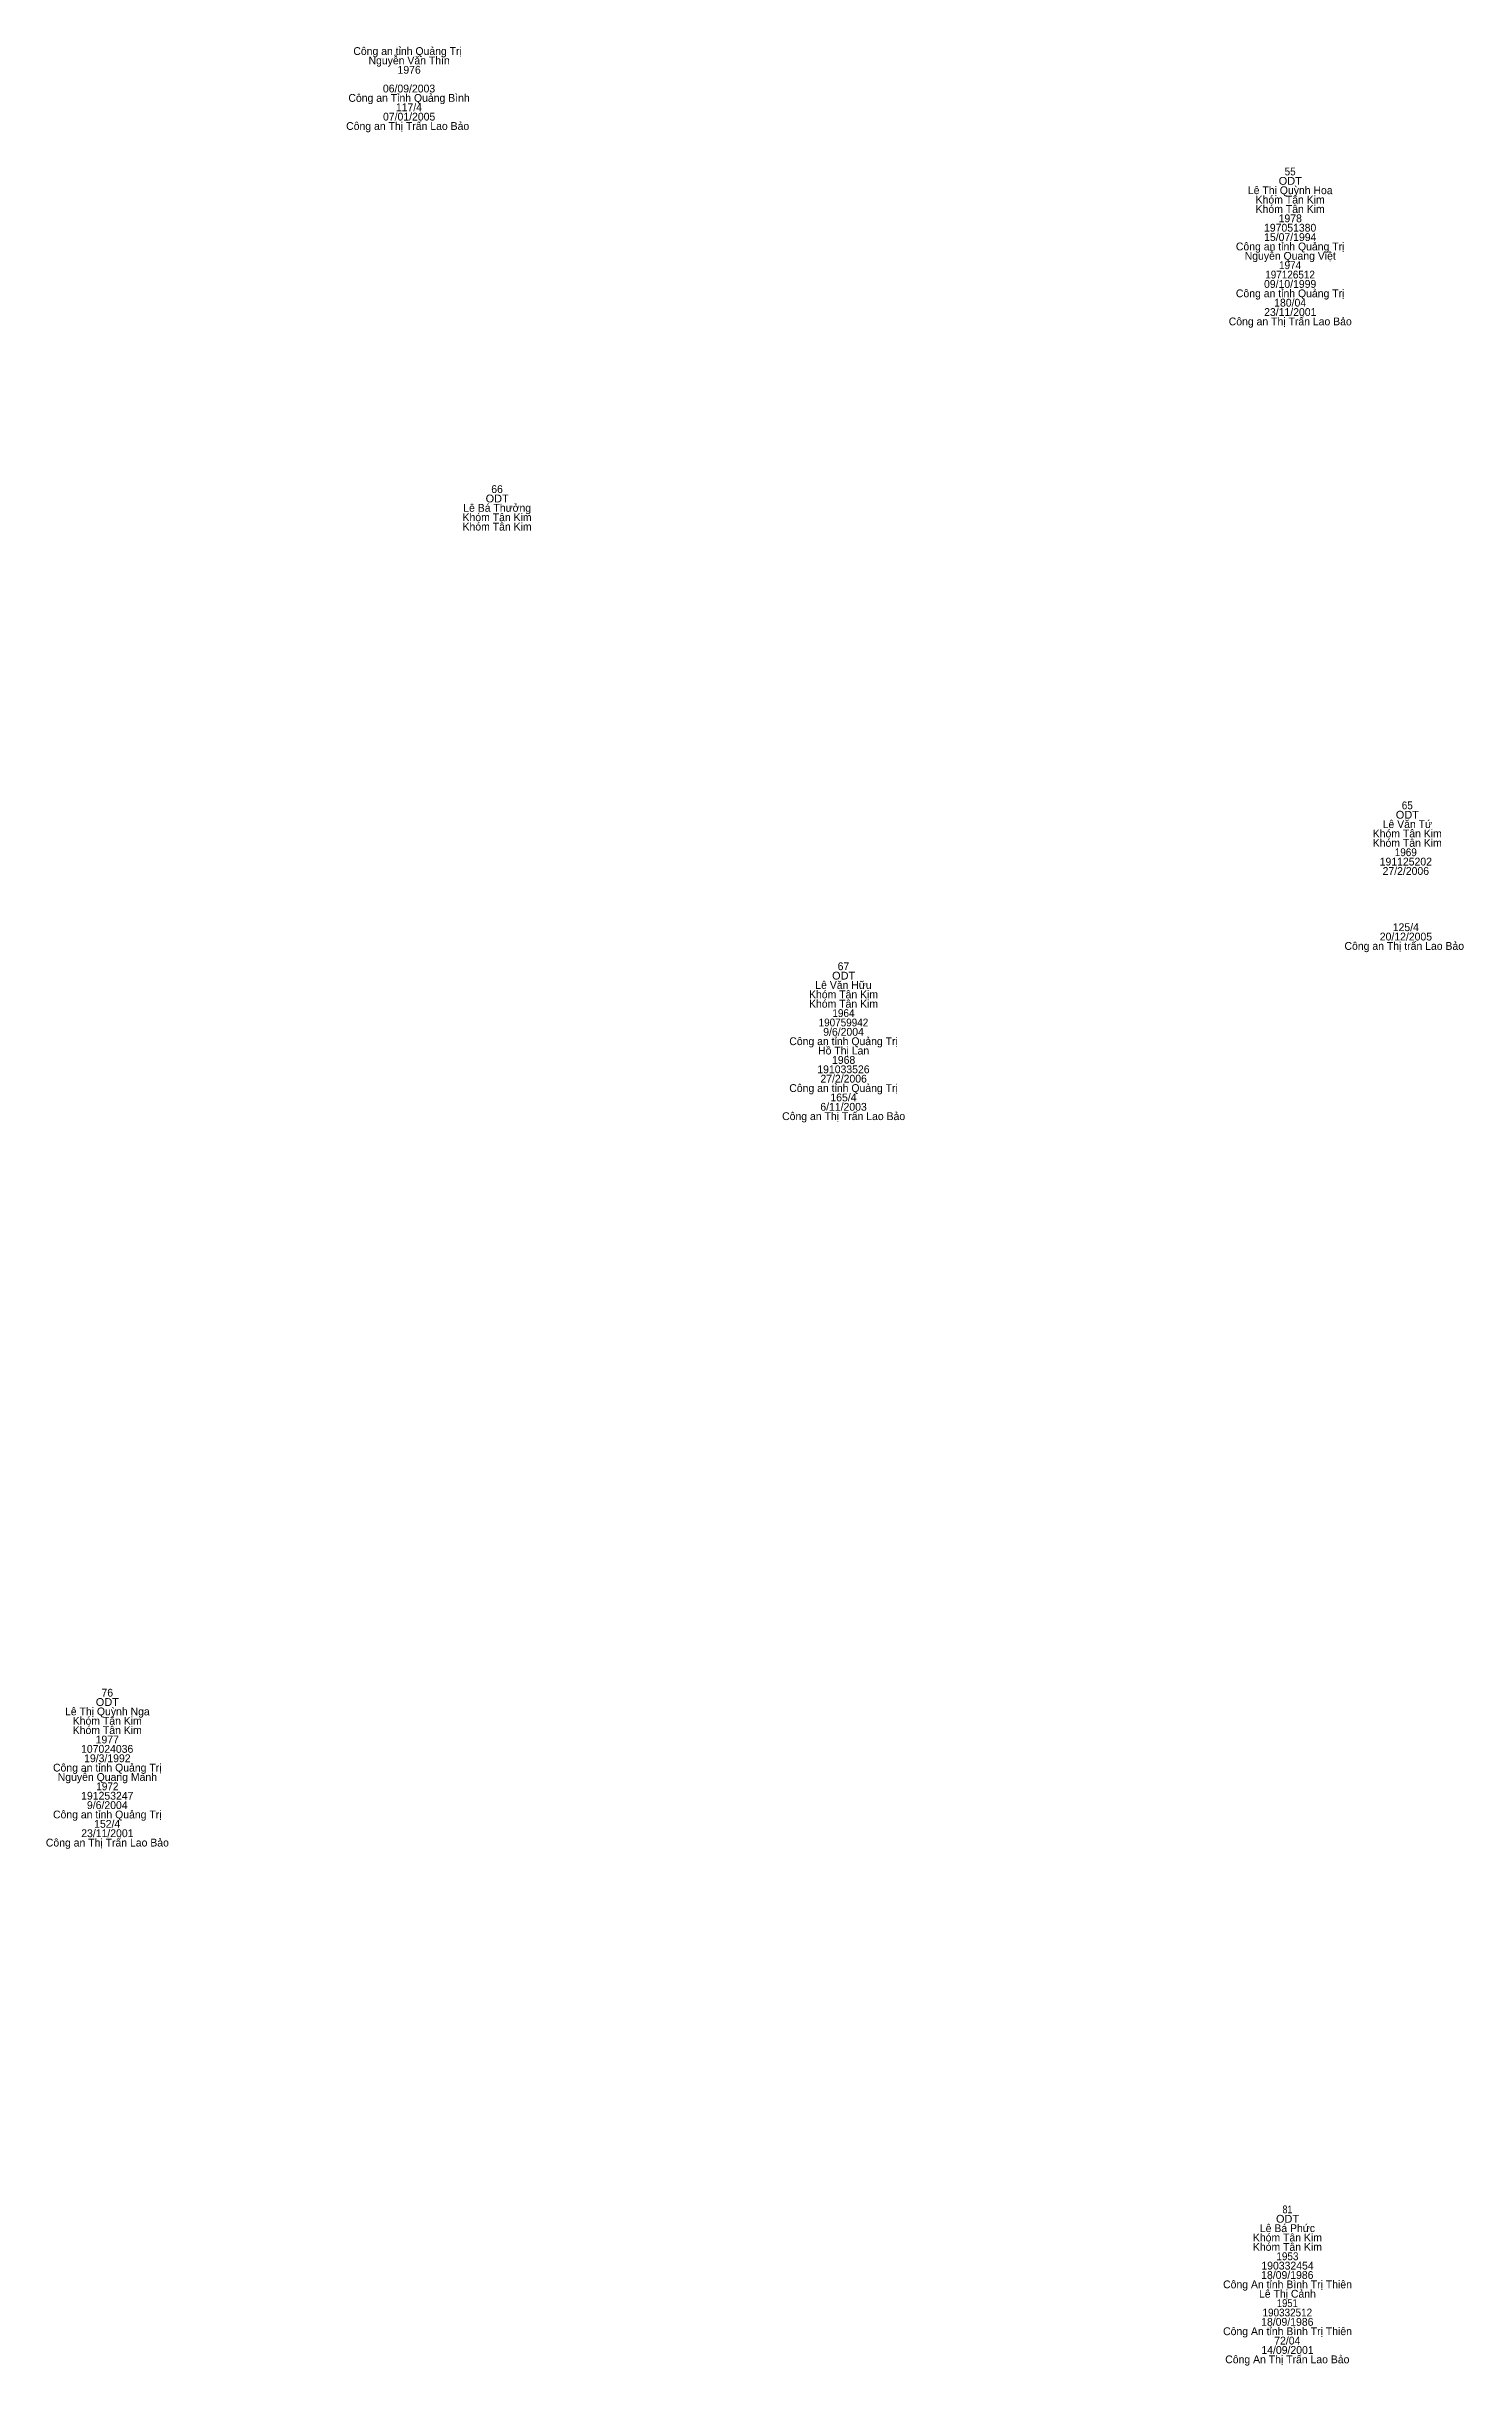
# Model space of a CAD drawing. Header units: metres. Extents: x 536499 to 537083, y 1836589 to 1837168.
# Drawn here: x 536503 to 536575.6, y 1836759.6 to 1836878.4 of the extents above; entities that cross this region are included whole.
import ezdxf
from ezdxf.enums import TextEntityAlignment as Align

# ---------------------------------------------------------------- set-up
doc = ezdxf.new("R2010")
doc.units = ezdxf.units.M
doc.header["$LTSCALE"] = 0.16
doc.linetypes.add('DOTTED', pattern=[1.5, 0.3, -1.2])
doc.layers.add('1', color=7, linetype='DOTTED', lineweight=13)

msp = doc.modelspace()

# ---------------------------------------------------------------- texts
at = {"layer": '1'}
for s, p in [('Công an tỉnh Quảng Trị ', (536521.56, 1836878.01)), ('Nguyễn Văn Thìn', (536521.565, 1836877.53)), ('1976', (536521.565, 1836877.05)), ('Công an Tỉnh Quảng Bình', (536521.56, 1836875.61)), ('06/09/2003', (536521.56, 1836876.09)), ('07/01/2005', (536521.565, 1836874.65)), ('117/4', (536521.555, 1836875.13)), ('Công an Thị Trấn Lao Bảo ', (536521.565, 1836874.17)), ('Lê Thị Quỳnh Hoa', (536566.705, 1836870.88)), ('Khóm Tân Kim', (536566.7, 1836870.4)), ('Khóm Tân Kim', (536566.7, 1836869.92)), ('197051380', (536566.7, 1836868.96)), ('15/07/1994', (536566.705, 1836868.48)), ('1978', (536566.705, 1836869.44)), ('Công an tỉnh Quảng Trị', (536566.7, 1836868)), ('Nguyễn Quang Việt', (536566.705, 1836867.52)), ('09/10/1999', (536566.7, 1836866.08)), ('Công an tỉnh Quảng Trị', (536566.7, 1836865.6)), ('180/04', (536566.7, 1836865.12)), ('Công an Thị Trấn Lao Bảo', (536566.705, 1836864.16)), ('23/11/2001', (536566.705, 1836864.64)), ('66', (536526.07, 1836855.57)), ('Khóm Tân Kim', (536526.07, 1836854.13)), ('Lê Bá Thưởng', (536526.075, 1836854.61)), ('Khóm Tân Kim', (536526.07, 1836853.65)), ('Khóm Tân Kim', (536572.7, 1836837.93)), ('Khóm Tân Kim', (536572.7, 1836837.45)), ('Lê Văn Tứ', (536572.705, 1836838.41)), ('191125202 ', (536572.7, 1836836.49)), ('27/2/2006 ', (536572.7, 1836836.01)), ('20/12/2005 ', (536572.705, 1836832.65)), ('125/4 ', (536572.7, 1836833.13)), ('Công an Thị trấn Lao Bảo  ', (536572.695, 1836832.17)), ('67', (536543.815, 1836831.13)), ('Khóm Tân Kim', (536543.82, 1836829.69)), ('Khóm Tân Kim', (536543.82, 1836829.21)), ('Lê Văn Hữu', (536543.815, 1836830.17)), ('Công an tỉnh Quảng Trị', (536543.82, 1836827.29)), ('Hồ Thị Lan', (536543.825, 1836826.81)), ('9/6/2004', (536543.82, 1836827.77)), ('191033526', (536543.815, 1836825.85)), ('1968', (536543.825, 1836826.33)), ('Công an tỉnh Quảng Trị', (536543.82, 1836824.89)), ('27/2/2006', (536543.825, 1836825.37)), ('165/4', (536543.815, 1836824.41)), ('Công an Thị Trấn Lao Bảo', (536543.825, 1836823.45)), ('6/11/2003', (536543.82, 1836823.93)), ('76', (536506.1, 1836793.92)), ('Lê Thị Quỳnh Nga', (536506.105, 1836792.96)), ('Khóm Tân Kim', (536506.1, 1836792.48)), ('Khóm Tân Kim', (536506.1, 1836792)), ('1977', (536506.1, 1836791.52)), ('Công an tỉnh Quảng Trị', (536506.1, 1836790.08)), ('107024036', (536506.095, 1836791.04)), ('19/3/1992', (536506.105, 1836790.56)), ('Nguyễn Quang Manh', (536506.105, 1836789.6)), ('Công an tỉnh Quảng Trị', (536506.1, 1836787.68)), ('191253247', (536506.1, 1836788.64)), ('9/6/2004', (536506.1, 1836788.16)), ('23/11/2001', (536506.105, 1836786.72)), ('152/4', (536506.095, 1836787.2)), ('Công an Thị Trấn Lao Bảo', (536506.105, 1836786.24)), ('Lê Bá Phức', (536566.56, 1836766.49)), ('Khóm Tân Kim', (536566.56, 1836766.01)), ('Khóm Tân Kim', (536566.56, 1836765.53)), ('18/09/1986', (536566.555, 1836764.09)), ('190332454', (536566.565, 1836764.57)), ('Công An tỉnh Bình Trị Thiên', (536566.565, 1836763.61)), ('Lê Thị Cảnh', (536566.56, 1836763.13)), ('18/09/1986', (536566.555, 1836761.69)), ('Công An tỉnh Bình Trị Thiên', (536566.565, 1836761.21)), ('14/09/2001', (536566.565, 1836760.25)), ('72/04', (536566.555, 1836760.73)), ('Công An Thị Trấn Lao Bảo', (536566.555, 1836759.77))]:
    msp.add_text(s, height=0.4, dxfattribs=at).set_placement(p, align=Align.CENTER)
for s, width, p in [('ODT', 1.05, (536566.705, 1836871.36)), ('55', 0.95, (536566.7, 1836871.84)), ('197126512', 0.95, (536566.695, 1836866.56)), ('1974', 0.95, (536566.695, 1836867.04)), ('ODT', 1.05, (536526.075, 1836855.09)), ('ODT', 1.05, (536572.705, 1836838.89)), ('65', 0.95, (536572.7, 1836839.37)), ('1969 ', 0.95, (536572.695, 1836836.97)), ('ODT', 1.05, (536543.825, 1836830.65)), ('190759942', 0.95, (536543.815, 1836828.25)), ('1964', 0.95, (536543.815, 1836828.73)), ('ODT', 1.05, (536506.105, 1836793.44)), ('1972', 0.95, (536506.105, 1836789.12)), ('81', 0.85, (536566.56, 1836767.45)), ('ODT', 1.05, (536566.565, 1836766.97)), ('1953', 0.95, (536566.56, 1836765.05)), ('1951', 0.9, (536566.555, 1836762.65)), ('190332512', 0.95, (536566.555, 1836762.17))]:
    msp.add_text(s, height=0.4, dxfattribs=dict(at, width=width)).set_placement(p, align=Align.CENTER)

doc.saveas('drawing.dxf')
